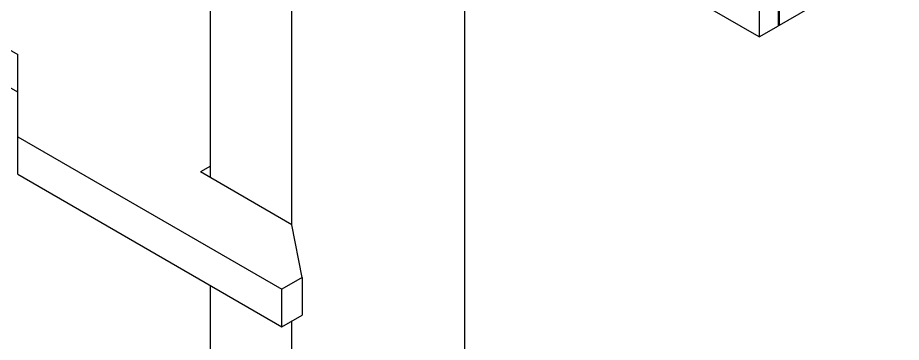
# Model space of a CAD drawing. Header units: millimetres. Extents: x 1293 to 41893, y 1011 to 26911.
# Drawn here: x 5602.6 to 5807.6, y 22782 to 22857.3 of the extents above; entities that cross this region are included whole.
import ezdxf

# ---------------------------------------------------------------- set-up
doc = ezdxf.new("R2010")
doc.units = ezdxf.units.MM
doc.header["$LTSCALE"] = 50
doc.layers.add('MAQUINAS', color=11, linetype='Continuous')

msp = doc.modelspace()

# ---------------------------------------------------------------- linework, layer by layer
at = {"layer": 'MAQUINAS', "linetype": 'Continuous', "lineweight": 25}
for p, q in [((5322.0916481, 23010.6747455), (5602.577338, 22848.7538033)), ((5647.3607675, 22820.1795194), (5647.3607675, 23005.8060217)), ((5602.577338, 22840.0440347), (5322.0916481, 23001.9649769)), ((5666.216965, 22809.2937226), (5666.216965, 22994.9205705)), ((5706.2863493, 22973.1659813), (5706.2863493, 22749.6823868)), ((5779.1301235, 22855.4434171), (5779.1301235, 22926.2102874)), ((5779.35405, 22855.5726763), (5779.35405, 22926.3395467)), ((5774.6399954, 22923.6181917), (5774.6399954, 22852.8513213)), ((5779.35405, 22855.5726763), (5807.6383213, 22871.9008385)), ((5774.6399954, 22852.8513213), (5762.6514872, 22859.7721398)), ((5774.6399954, 22852.8513213), (5779.1301235, 22855.4434171)), ((5779.1301235, 22855.7019463), (5779.35405, 22855.5726763)), ((5602.577338, 22820.9945121), (5602.577338, 22848.7538033)), ((5602.577338, 22829.7042807), (5663.8599257, 22794.3265959)), ((5647.3607675, 22822.9008798), (5645.0037449, 22821.5401996)), ((5666.2168902, 22809.2941115), (5645.0037449, 22821.5401996)), ((5602.577338, 22820.9945121), (5663.8599257, 22785.6168272)), ((5668.5739709, 22797.0479563), (5666.2168902, 22809.2941115)), ((5668.5739709, 22797.0479563), (5663.8599257, 22794.3265959)), ((5668.5739709, 22797.0479563), (5668.5739709, 22788.3381876)), ((5647.3607675, 22727.0934245), (5647.3607675, 22795.1415885)), ((5663.8599257, 22785.6168272), (5663.8599257, 22794.3265959)), ((5663.8599257, 22785.6168272), (5668.5739709, 22788.3381876)), ((5666.216965, 22716.2079734), (5666.216965, 22786.9775171))]:
    msp.add_line(p, q, dxfattribs=at)

doc.saveas('drawing.dxf')
